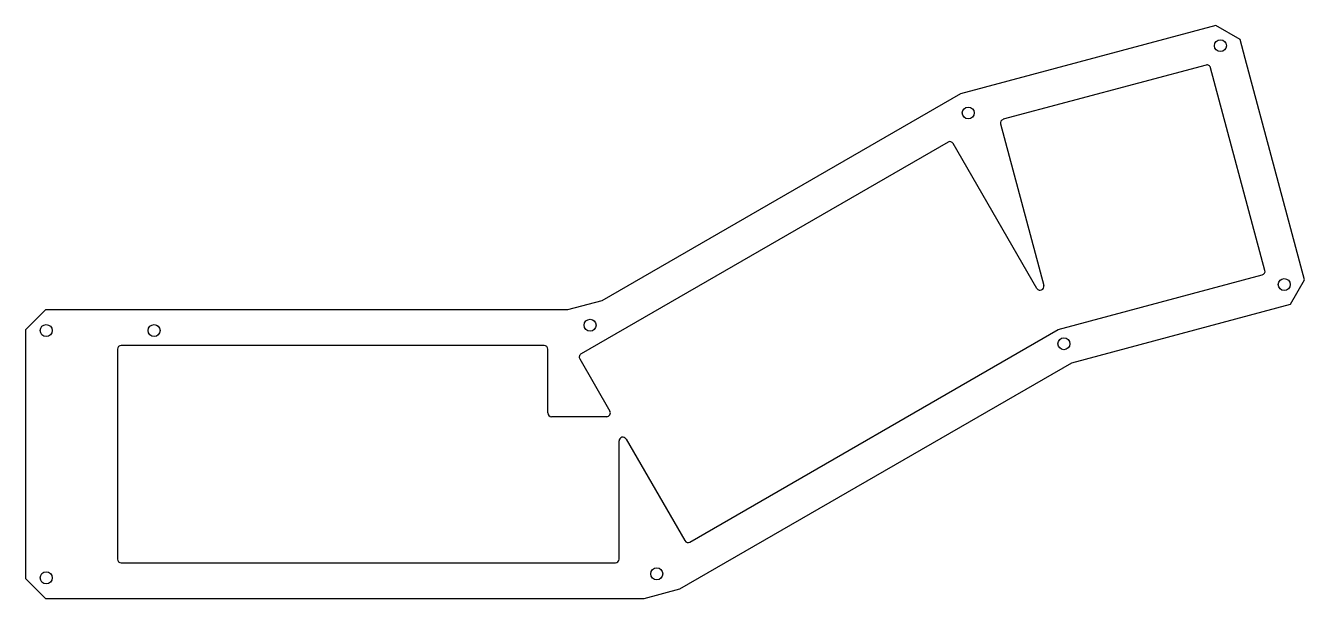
# Model space of a CAD drawing. Header units: millimetres. Extents: x -101 to 240, y -27 to 125.
import ezdxf

# ---------------------------------------------------------------- set-up
doc = ezdxf.new("R2010")
doc.units = ezdxf.units.MM

msp = doc.modelspace()

# ---------------------------------------------------------------- linework, layer by layer
at = {"color": 7, "linetype": 'Continuous', "lineweight": 25}
for p, q in [((216.14, 125.49), (148.02, 107.23)), ((222.6, 121.74), (216.14, 125.49)), ((223.92, 116.7), (222.6, 121.74)), ((239.76, 57.58), (223.92, 116.7)), ((213.52, 114.95), (159.43, 100.46)), ((229.24, 60.15), (214.74, 114.24)), ((148.02, 107.23), (52.44, 52.05)), ((158.72, 99.23), (170.27, 56.11)), ((144.75, 94.38), (46.89, 37.88)), ((168.44, 55.35), (146.12, 94.01)), ((174.08, 44.33), (228.53, 58.93)), ((236.02, 51.1), (239.76, 57.58)), ((52.44, 52.05), (43.24, 49.59)), ((-95.96, 49.59), (-101.25, 44.29)), ((43.24, 49.59), (-95.96, 49.59)), ((177.74, 35.48), (236.02, 51.1)), ((75.89, -12.35), (174.08, 44.33)), ((-101.25, 44.29), (-101.25, -22.12)), ((-76.75, 39.09), (-76.75, -16.91)), ((37.01, 40.09), (-75.75, 40.09)), ((38.01, 22.09), (38.01, 39.09)), ((46.53, 36.51), (54.57, 22.59)), ((73.19, -24.88), (177.74, 35.48)), ((53.7, 21.09), (39.01, 21.09)), ((57.01, -16.91), (57.01, 14.62)), ((58.88, 15.12), (74.53, -11.99)), ((-75.75, -17.91), (56.01, -17.91)), ((-101.25, -22.12), (-95.96, -27.41)), ((63.73, -27.41), (73.19, -24.88)), ((-95.96, -27.41), (63.73, -27.41))]:
    msp.add_line(p, q, dxfattribs=at)
for centre in [(217.36, 120.12), (150.13, 102.15), (234.39, 56.36), (-95.75, 44.09), (-66.99, 44.09), (49.26, 45.51), (175.64, 40.57), (-95.75, -21.91), (67.04, -20.84)]:
    msp.add_circle(centre, 1.6, dxfattribs=at)
for centre, start, end in [((213.78, 113.98), 15, 105), ((159.68, 99.49), 105, 195), ((145.25, 93.51), 30, 120), ((228.27, 59.89), 285, 15), ((169.31, 55.85), 210, 15), ((-75.75, 39.09), 90, 180), ((37.01, 39.09), 0, 90), ((47.39, 37.01), 120, 210), ((39.01, 22.09), 180, 270), ((53.7, 22.09), 270, 30), ((58.01, 14.62), 30, 180), ((75.39, -11.49), 210, 300), ((-75.75, -16.91), 180, 270), ((56.01, -16.91), 270, 0)]:
    msp.add_arc(centre, 1, start, end, dxfattribs=at)

doc.saveas('drawing.dxf')
